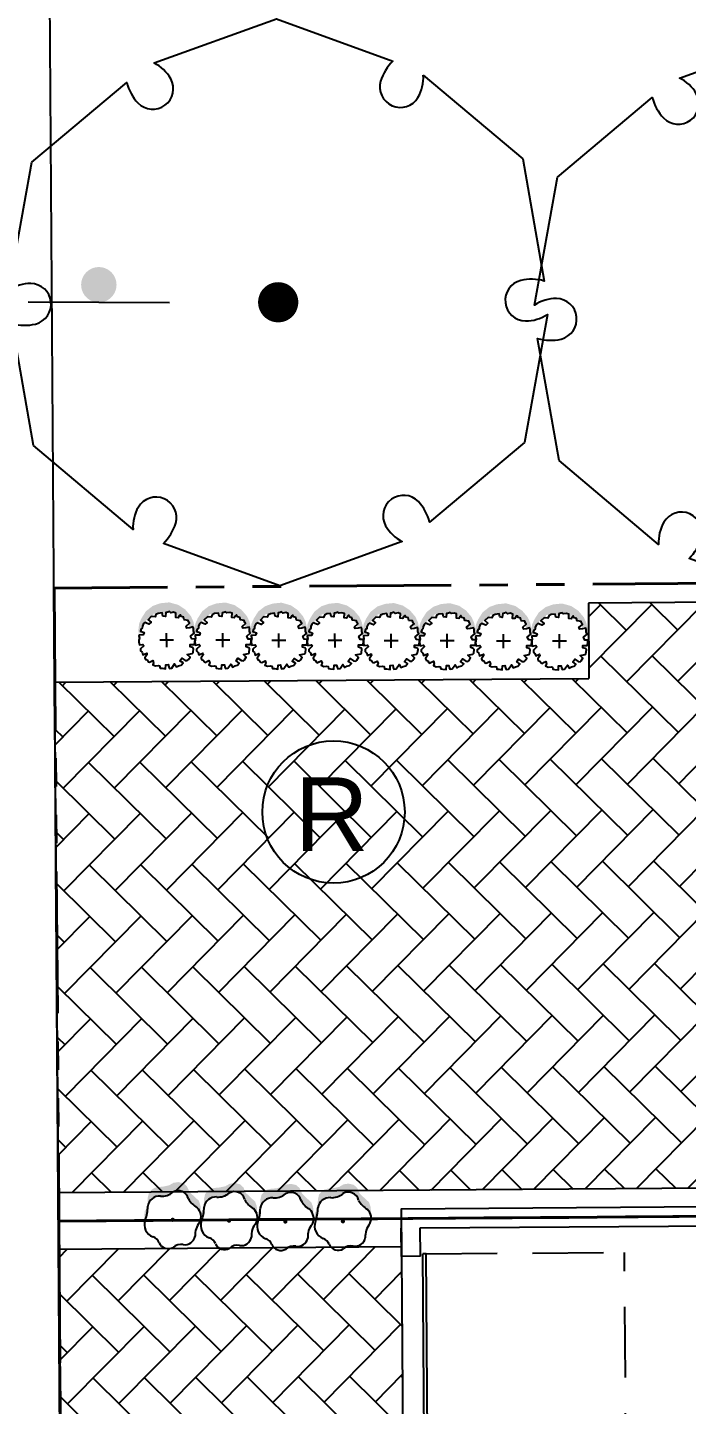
# Model space of a CAD drawing. Header units: feet. Extents: x 919634 to 928945, y 707022 to 708026.
# Drawn here: x 920989.51 to 921012.76, y 707201.99 to 707250.57 of the extents above; entities that cross this region are included whole.
import ezdxf
from ezdxf.enums import TextEntityAlignment as Align

# ---------------------------------------------------------------- set-up
doc = ezdxf.new("R2010")
doc.units = ezdxf.units.FT
doc.header["$LTSCALE"] = 20
doc.header["$MEASUREMENT"] = 0
doc.linetypes.add('Site Plan$0$HIDDEN2', pattern=[0.1875, 0.125, -0.0625])
doc.linetypes.add('Site Plan$0$PHANTOM2', pattern=[1.25, 0.625, -0.125, 0.125, -0.125, 0.125, -0.125])
for name, color, linetype in [('-u-site-xref', 7, 'Continuous'), ('LK-TREE-050M', 2, 'Continuous'), ('LK-TREE-TRNK', 32, 'Continuous'), ('LP-TREE', 15, 'Continuous'), ('Site Plan$0$-u-site-bldg_interior', 252, 'Continuous'), ('Site Plan$0$SP-BLDG-ROOF ABOVE', 4, 'Site Plan$0$HIDDEN2'), ('Site Plan$0$SP-LOT PAVERS', 254, 'Continuous'), ('Site Plan$0$SP-PARKING DESIGNATION', 254, 'Continuous'), ('Site Plan$0$SP-SIGNAGE', 4, 'Continuous'), ('x-RL TH6-LP Block$0$LK-SHRB-035M', 253, 'Continuous'), ('x-RL TH6-LP Block$0$LK-SHRB-TRNK', 253, 'Continuous'), ('x-RL TH6-LP Block$0$LP-SHRB', 253, 'Continuous')]:
    doc.layers.add(name, color=color, linetype=linetype)
for name, color, linetype, lineweight in [('Site Plan$0$SP-CURB', 3, 'Continuous', 25), ('Site Plan$0$SP-LOT LINES', 252, 'Site Plan$0$PHANTOM2', 40), ('Site Plan$0$SP-SIDEWALK', 2, 'Continuous', 25), ('SP-BUILDING-FOOTPRINT', 1, 'Continuous', 25)]:
    doc.layers.add(name, color=color, linetype=linetype, lineweight=lineweight)
doc.layers.add('x-RL TH6-LP Block$0$LK-SHRB-SHAD', color=253, linetype='Continuous', plot=False)
doc.layers.get('-u-site-xref').off()
doc.styles.add('Site Plan$0$ARIAL', font='arial.ttf')

# ---------------------------------------------------------------- blocks, each defined once
blk = doc.blocks.new('Site Plan')
at = {"layer": 'Site Plan$0$SP-LOT PAVERS'}
h = blk.add_hatch(dxfattribs=at)
h.set_pattern_fill('AR-HBONE', color=256, scale=0.32, angle=-89.58178215)
h.paths.add_polyline_path([(921013.407, 707226.29), (921013.526, 707209.624), (920990.61, 707209.46), (920990.482, 707227.46), (921009.322, 707227.597), (921009.303, 707230.261), (921033.628, 707230.435), (921033.704, 707219.769), (921029.371, 707219.737), (921029.324, 707226.404)])
h = blk.add_hatch(dxfattribs=at)
h.set_pattern_fill('AR-HBONE', color=256, scale=0.32, angle=-89.58178215)
h.paths.add_polyline_path([(921023.021, 707197.692), (921002.771, 707197.547), (921002.7, 707207.546), (920990.625, 707207.46), (920990.76, 707188.461), (921010.76, 707188.604), (921010.724, 707193.604), (921017.398, 707193.651), (921017.446, 707186.985), (921023.097, 707187.025)])
at = {"layer": 'Site Plan$0$SP-SIGNAGE'}
h = blk.add_hatch(color=256, dxfattribs=at)
edge = h.paths.add_edge_path()
edge.add_arc((920992.029, 707241.494), 0.625, 359.8344, 719.8344)
at = {"layer": 'Site Plan$0$-u-site-bldg_interior'}
for p, q in [((921013.531, 707208.957, 0), (921002.698, 707208.88, 0)), ((921002.698, 707208.88, 0), (921002.703, 707208.213, 0)), ((921003.37, 707208.218, 0), (921062.277, 707208.639, 0)), ((921002.71, 707207.213, 0), (921002.703, 707208.213, 0)), ((921003.377, 707207.218, 0), (921003.37, 707208.218, 0)), ((921003.584, 707207.303, 0), (921003.459, 707207.302, 0)), ((921003.518, 707199.136, 0), (921003.459, 707207.302, 0)), ((921003.643, 707199.136, 0), (921003.584, 707207.303, 0)), ((921003.377, 707207.218, 0), (921002.71, 707207.213, 0))]:
    blk.add_line(p, q, dxfattribs=at)
at = {"layer": 'Site Plan$0$SP-BLDG-ROOF ABOVE'}
for p in [(921003.584, 707207.303, 0), (921010.635, 707199.186, 0)]:
    blk.add_line(p, (921010.577, 707207.353, 0), dxfattribs=at)
at = {"layer": 'Site Plan$0$SP-CURB'}
blk.add_line((920991.445, 707090.176), (920988.258, 707538.193), dxfattribs=at)
at = {"layer": 'Site Plan$0$SP-LOT LINES', "ltscale": 0.4, "elevation": 0}
for points in [[(921084.615, 707209.132), (921084.455, 707231.465), (920990.458, 707230.793), (920990.617, 707208.46)], [(921084.772, 707187.132), (921084.615, 707209.132), (920990.617, 707208.46), (920990.775, 707186.461)]]:
    blk.add_lwpolyline(points, close=True, dxfattribs=at)
at = {"layer": 'Site Plan$0$SP-PARKING DESIGNATION'}
blk.add_circle((921000.311, 707222.891), 2.511, dxfattribs=at)
at = {"layer": 'Site Plan$0$SP-SIDEWALK'}
for p, q in [((921033.628, 707230.435, 0), (921009.303, 707230.261, 0)), ((921009.303, 707230.261, 0), (921009.322, 707227.597, 0)), ((921009.322, 707227.594, 0), (920990.482, 707227.46, 0)), ((920990.61, 707209.46, 0), (920990.482, 707227.46, 0)), ((921013.526, 707209.624, 0), (920990.61, 707209.46, 0)), ((921002.708, 707207.547, 0), (920990.625, 707207.46, 0)), ((920990.625, 707207.46, 0), (920990.76, 707188.461, 0))]:
    blk.add_line(p, q, dxfattribs=at)
at = {"layer": 'Site Plan$0$SP-SIGNAGE'}
blk.add_line((920994.525, 707240.862), (920989.53, 707240.876), dxfattribs=at)
at = {"layer": 'Site Plan$0$SP-PARKING DESIGNATION', "style": 'Site Plan$0$ARIAL'}
blk.add_text('R', height=2.6, dxfattribs=at).set_placement((921000.243, 707221.513, 0), align=Align.CENTER)
blk = doc.blocks.new('x-RL TH6-LP Block$0$SHRUB-LRG-241')
at = {"layer": 'x-RL TH6-LP Block$0$LK-SHRB-SHAD'}
blk.add_hatch(color=256, dxfattribs=at).paths.add_polyline_path([(0.079, 0.498), (0.186, 0.506), (0.301, 0.491), (0.399, 0.446), (0.521, 0.367), (0.616, 0.243), (0.662, 0.107), (0.677, -0.052), (0.629, -0.217), (0.545, -0.339), (0.429, -0.437), (0.329, -0.482), (0.208, -0.508), (0.129, -0.51), (0.06, -0.5), (0.151, -0.489), (0.16, -0.467), (0.238, -0.458), (0.251, -0.432), (0.242, -0.402), (0.258, -0.404), (0.292, -0.419), (0.327, -0.395), (0.364, -0.354), (0.382, -0.321), (0.423, -0.278), (0.434, -0.256), (0.466, -0.245), (0.458, -0.215), (0.432, -0.198), (0.436, -0.187), (0.488, -0.174), (0.497, -0.141), (0.492, -0.078), (0.516, -0.052), (0.506, -0.017), (0.506, 0.026), (0.464, 0.026), (0.464, 0.046), (0.51, 0.063), (0.486, 0.148), (0.473, 0.237), (0.445, 0.239), (0.416, 0.293), (0.384, 0.3), (0.36, 0.369), (0.325, 0.35), (0.316, 0.361), (0.329, 0.391), (0.273, 0.433), (0.223, 0.437), (0.197, 0.463), (0.162, 0.476), (0.134, 0.437), (0.121, 0.452), (0.129, 0.498)])
at = {"layer": 'x-RL TH6-LP Block$0$LK-SHRB-035M'}
blk.add_lwpolyline([(-0.025, 0.499), (-0.082, 0.489), (-0.082, 0.489), (-0.082, 0.489), (-0.074, 0.425), (-0.099, 0.408), (-0.154, 0.47), (-0.187, 0.47), (-0.216, 0.442), (-0.26, 0.429), (-0.231, 0.359), (-0.26, 0.356), (-0.314, 0.393), (-0.345, 0.383), (-0.352, 0.354), (-0.387, 0.332), (-0.395, 0.31), (-0.38, 0.288), (-0.363, 0.251), (-0.403, 0.236), (-0.439, 0.253), (-0.461, 0.205), (-0.456, 0.156), (-0.461, 0.129), (-0.5, 0.121), (-0.503, 0.085), (-0.513, 0.024), (-0.442, 0.019), (-0.439, -0.025), (-0.478, -0.033), (-0.509, -0.047), (-0.503, -0.087), (-0.429, -0.14), (-0.481, -0.172), (-0.461, -0.211), (-0.449, -0.258), (-0.412, -0.292), (-0.371, -0.236), (-0.324, -0.27), (-0.366, -0.331), (-0.371, -0.368), (-0.351, -0.388), (-0.307, -0.417), (-0.26, -0.368), (-0.243, -0.459), (-0.221, -0.473), (-0.158, -0.481), (-0.136, -0.466), (-0.123, -0.42), (-0.079, -0.42), (-0.082, -0.498), (-0.042, -0.508), (0.014, -0.51), (0.019, -0.454), (0.07, -0.429), (0.122, -0.495), (0.161, -0.481), (0.207, -0.481), (0.232, -0.473), (0.22, -0.415), (0.212, -0.366), (0.247, -0.349), (0.3, -0.412), (0.319, -0.399), (0.352, -0.388), (0.364, -0.319), (0.408, -0.307), (0.42, -0.266), (0.453, -0.248), (0.438, -0.229), (0.401, -0.209), (0.406, -0.167), (0.483, -0.171), (0.499, -0.128), (0.49, -0.077), (0.512, -0.053), (0.501, -0.025), (0.494, 0.009), (0.425, 0.016), (0.433, 0.063), (0.487, 0.075), (0.481, 0.146), (0.46, 0.188), (0.418, 0.205), (0.423, 0.273), (0.369, 0.33), (0.322, 0.276), (0.322, 0.276), (0.291, 0.315), (0.291, 0.315), (0.321, 0.389), (0.299, 0.413), (0.255, 0.433), (0.22, 0.435), (0.203, 0.457), (0.166, 0.469), (0.139, 0.403), (0.097, 0.42), (0.095, 0.494), (0.078, 0.497), (0.041, 0.488), (0.003, 0.497)], close=True, dxfattribs=at)
at = {"layer": 'x-RL TH6-LP Block$0$LK-SHRB-TRNK'}
for p, q in [((-0.125, 0), (0.125, 0)), ((0, -0.125), (0, 0.125))]:
    blk.add_line(p, q, dxfattribs=at)
blk = doc.blocks.new('x-RL TH6-LP Block$0$SHRUB-LRG-003')
at = {"layer": 'x-RL TH6-LP Block$0$LK-SHRB-SHAD'}
blk.add_hatch(color=256, dxfattribs=at).paths.add_polyline_path([(0.582, 0.329), (0.547, 0.38), (0.489, 0.43), (0.401, 0.452), (0.321, 0.454), (0.286, 0.459), (0.256, 0.469), (0.249, 0.472), (0.189, 0.487), (0.159, 0.507), (0.119, 0.512), (0.102, 0.514), (0.072, 0.514), (0.007, 0.502), (0.083, 0.473, 0.064865), (0.248, 0.453, -0.006063), (0.253, 0.452), (0.256, 0.452), (0.259, 0.451, -0.129877), (0.359, 0.401), (0.368, 0.395), (0.413, 0.343), (0.418, 0.317, -0.111102), (0.432, 0.222, 0.003609), (0.432, 0.217), (0.442, 0.112, 0.012019), (0.446, 0.097), (0.483, 0.029), (0.497, 0.001, 0.007064), (0.503, -0.006, -0.048801), (0.518, -0.04), (0.525, -0.053), (0.525, -0.065, -0.097938), (0.525, -0.14), (0.525, -0.158), (0.516, -0.172, -0.107658), (0.471, -0.24), (0.458, -0.26), (0.371, -0.292), (0.269, -0.367), (0.214, -0.451), (0.144, -0.501), (0.186, -0.511), (0.259, -0.506), (0.345, -0.476), (0.411, -0.404), (0.5, -0.312), (0.607, -0.262), (0.662, -0.202), (0.685, -0.106), (0.672, -0.018), (0.627, 0.061), (0.605, 0.166), (0.597, 0.263)])
at = {"layer": 'x-RL TH6-LP Block$0$LK-SHRB-035M'}
for centre, radius, start, end in [((-0.084, 0.274), 0.241, 69.6603, 159.1137), ((-0.344, 0.086), 0.18, 113.509, 209.6004), ((-0.487, 0.427), 0.191, 291.9961, 339.2866), ((0.242, 1.096), 0.643, 247.9485, 270.591), ((0.214, 0.237), 0.219, 356.1089, 80.9259), ((0.747, 0.194), 0.316, 175.0254, 219.3558), ((-0.658, -0.144), 0.211, 348.5774, 41.8886), ((-0.265, -0.22), 0.189, 169.6437, 258.5101), ((0.337, -0.102), 0.192, 283.2701, 30.1865), ((-0.277, -0.749), 0.345, 48.5313, 94.3414), ((0.054, -0.29), 0.225, 242.861, 316.3019), ((0.586, -0.664), 0.429, 119.013, 149.3179)]:
    blk.add_arc(centre, radius, start, end, dxfattribs=at)
at = {"layer": 'x-RL TH6-LP Block$0$LK-SHRB-TRNK', "const_width": 0.0375}
blk.add_lwpolyline([(-0.019, 0, 1), (0.019, 0, 1)], format="xyb", close=True, dxfattribs=at)
blk = doc.blocks.new('x-RL TH6-LP Block', base_point=(1241.699, -21.829))
at = {"layer": 'x-RL TH6-LP Block$0$LP-SHRB'}
for name, p, xscale, yscale, zscale in [('x-RL TH6-LP Block$0$SHRUB-LRG-003', (1352.049, 68.152), 1.941173180313067, 1.941173180313067, 1.941173180313067), ('x-RL TH6-LP Block$0$SHRUB-LRG-241', (1372.503, 68.22), 1.966899649314303, 1.966899649314303, 2.185089498506832), ('x-RL TH6-LP Block$0$SHRUB-LRG-003', (1352.003, 66.165), 1.941173180313067, 1.941173180313067, 1.941173180313067), ('x-RL TH6-LP Block$0$SHRUB-LRG-241', (1372.483, 66.239), 1.966899649314303, 1.966899649314303, 1.966899649314303), ('x-RL TH6-LP Block$0$SHRUB-LRG-003', (1351.958, 64.178), 1.941173180313067, 1.941173180313067, 2.426466475391333), ('x-RL TH6-LP Block$0$SHRUB-LRG-241', (1372.463, 64.259), 1.966899649314303, 1.966899649314303, 1.966899649314303), ('x-RL TH6-LP Block$0$SHRUB-LRG-241', (1372.443, 62.279), 1.966899649314303, 1.966899649314303, 1.966899649314303), ('x-RL TH6-LP Block$0$SHRUB-LRG-003', (1351.952, 62.148), 1.941173180313067, 1.941173180313067, 2.426466475391333), ('x-RL TH6-LP Block$0$SHRUB-LRG-241', (1372.423, 60.298), 1.966899649314303, 1.966899649314303, 1.966899649314303), ('x-RL TH6-LP Block$0$SHRUB-LRG-241', (1372.403, 58.318), 1.966899649314303, 1.966899649314303, 1.966899649314303), ('x-RL TH6-LP Block$0$SHRUB-LRG-241', (1372.383, 56.338), 1.966899649314303, 1.966899649314303, 1.966899649314303), ('x-RL TH6-LP Block$0$SHRUB-LRG-241', (1372.363, 54.357), 1.966899649314303, 1.966899649314303, 1.966899649314303)]:
    blk.add_blockref(name, p, dxfattribs=dict(at, xscale=xscale, yscale=yscale, zscale=zscale))
blk = doc.blocks.new('TREE-SIMP-027')
at = {"layer": 'LK-TREE-050M'}
blk.add_lwpolyline([(0.2708, 0.4238), (0.4563, 0.2673), (0.4966, 0.0396, 0.127189), (0.4527, 0.0407, 0.875318), (0.4614, -0.0349, 0.149076), (0.5024, -0.0227), (0.4596, -0.2615), (0.2826, -0.4103, 0.127189), (0.2616, -0.3718, 0.875318), (0.2005, -0.417, 0.149076), (0.2316, -0.4464), (0.0033, -0.5288), (-0.214, -0.4499, 0.127189), (-0.1912, -0.4124, 0.875318), (-0.2609, -0.3821, 0.149076), (-0.2708, -0.4238), (-0.4563, -0.2673), (-0.4966, -0.0396, 0.127189), (-0.4527, -0.0407, 0.875318), (-0.4614, 0.0349, 0.149076), (-0.5024, 0.0227), (-0.4596, 0.2615), (-0.2826, 0.4103, 0.127189), (-0.2616, 0.3718, 0.875318), (-0.2005, 0.417, 0.149076), (-0.2316, 0.4464), (-0.0033, 0.5288), (0.214, 0.4499, 0.127189), (0.1912, 0.4124, 0.875318), (0.2609, 0.3821, 0.149076)], format="xyb", close=True, dxfattribs=at)
at = {"layer": 'LK-TREE-TRNK', "const_width": 0.0375}
blk.add_lwpolyline([(-0.0187, 0, 1), (0.0188, 0, 1)], format="xyb", close=True, dxfattribs=at)

msp = doc.modelspace()

# ---------------------------------------------------------------- block references
at = {"layer": '-u-site-xref'}
msp.add_blockref('Site Plan', (0, 0), dxfattribs=at)

# ---------------------------------------------------------------- next in the draw order: linework, layer by layer
at = {"layer": 'SP-BUILDING-FOOTPRINT', "elevation": 0}
msp.add_lwpolyline([(921066.025, 707198.332), (921065.951, 707208.665), (921067.951, 707208.68), (921067.858, 707221.679), (921071.858, 707221.708), (921071.789, 707231.374), (921071.789, 707231.374), (921033.623, 707231.101), (921033.704, 707219.769), (921013.455, 707219.624), (921013.531, 707208.957), (921002.698, 707208.88), (921002.779, 707197.547)], dxfattribs=at)

# ---------------------------------------------------------------- next in the draw order: block references
at = {"layer": '-u-site-xref', "rotation": 90.41058567531952}
msp.add_blockref('x-RL TH6-LP Block', (921085.406, 707098.801, 0), dxfattribs=at)
at = {"layer": 'LP-TREE', "xscale": 18.91141011540282, "yscale": 18.91141011540282, "zscale": 18.91141011540282}
for p in [(920998.357, 707240.877), (921016.904, 707240.347)]:
    msp.add_blockref('TREE-SIMP-027', p, dxfattribs=at)

doc.saveas('drawing.dxf')
